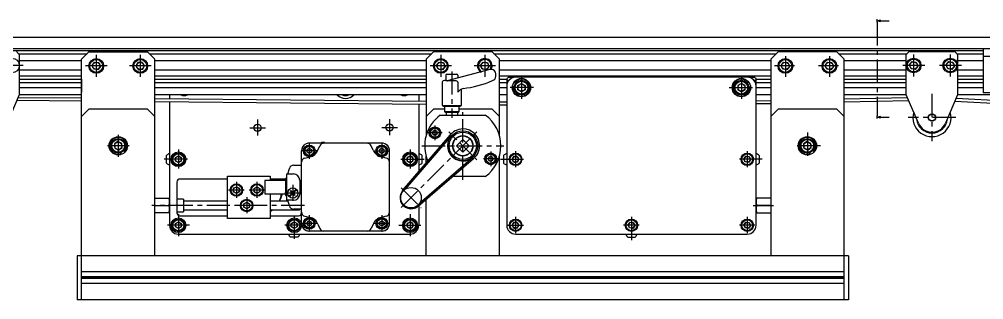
# Model space of a CAD drawing. Extents: x -5 to 1613, y -24 to 999.
# Drawn here: x 543 to 1201, y 19 to 211 of the extents above; entities that cross this region are included whole.
import ezdxf

# ---------------------------------------------------------------- set-up
doc = ezdxf.new("R2010")
doc.units = 0
doc.header["$LTSCALE"] = 0.5
doc.linetypes.add('CENTER', pattern=[50.8, 31.75, -6.35, 6.35, -6.35])
doc.layers.get('0').update_dxf_attribs({"linetype": 'CONTINUOUS'})
doc.layers.add('MSM_CENTER', color=1, linetype='CENTER')
doc.layers.add('MSM_CONTINUOUS', color=7, linetype='CONTINUOUS')

# ---------------------------------------------------------------- blocks, each defined once
blk = doc.blocks.new('_OPEN30')
at = {"color": 0, "linetype": 'BYBLOCK'}
for p, q in [((-1, 0.27), (0, 0)), ((0, 0), (-1, -0.27)), ((0, 0), (-1, 0))]:
    blk.add_line(p, q, dxfattribs=at)
blk = doc.blocks.new('*U84')
at = {"layer": 'MSM_CONTINUOUS'}
blk.add_lwpolyline([(1130.44, 209.59), (1135.94, 209.59)], dxfattribs=at)
at = {"layer": 'MSM_CONTINUOUS', "xscale": 2.5, "yscale": 2.5, "zscale": 2.5, "rotation": 180}
blk.add_blockref('_OPEN30', (1127.94, 209.59), dxfattribs=at)
blk = doc.blocks.new('*U85')
at = {"layer": 'MSM_CONTINUOUS'}
blk.add_lwpolyline([(1130.44, 143.79), (1135.94, 143.79)], dxfattribs=at)
at = {"layer": 'MSM_CONTINUOUS', "xscale": 2.5, "yscale": 2.5, "zscale": 2.5, "rotation": 180}
blk.add_blockref('_OPEN30', (1127.94, 143.79), dxfattribs=at)

msp = doc.modelspace()

# ---------------------------------------------------------------- linework, layer by layer
at = {"color": 7, "linetype": 'CONTINUOUS'}
for radius, start, end in [(13, 163.4273, 16.57269), (10.54, 184.72466, 355.27534)]:
    msp.add_arc((1165.24, 143.57), radius, start, end, dxfattribs=at)
at = {"layer": 'MSM_CENTER'}
for p, q in [((1127.94, 208.59), (1127.94, 144.79)), ((595.24, 186.24), (595.24, 171.36)), ((625.24, 186.24), (625.24, 171.36)), ((830.24, 186.42), (830.24, 171.44)), ((860.24, 186.42), (860.24, 171.44)), ((1065.24, 185.45), (1065.24, 171.36)), ((1095.24, 185.45), (1095.24, 171.36)), ((1152.74, 186.54), (1152.74, 171.66)), ((1177.74, 186.54), (1177.74, 171.66)), ((545.27, 179.07), (530.33, 179.07)), ((602.77, 178.77), (587.83, 178.77)), ((632.77, 178.77), (617.83, 178.77)), ((837.52, 178.77), (822.88, 178.77)), ((867.52, 178.77), (852.88, 178.77)), ((1071.58, 178.77), (1057.83, 178.77)), ((1101.58, 178.77), (1087.83, 178.77)), ((1160.27, 179.07), (1145.33, 179.07)), ((1185.27, 179.07), (1170.33, 179.07)), ((837.74, 175.07), (837.74, 143.27)), ((885.24, 172.22), (885.24, 155.72)), ((1035.24, 172.22), (1035.24, 155.72)), ((893.49, 163.97), (876.99, 163.97)), ((1026.99, 163.97), (1043.49, 163.97)), ((1165.24, 159.77), (1165.24, 127.37)), ((845.24, 101.16), (845.24, 147.27)), ((705.24, 142.22), (705.24, 131.24)), ((795.24, 142.42), (795.24, 131.44)), ((826.21, 138.14), (826.21, 128.14)), ((1181.44, 143.57), (1149.04, 143.57)), ((610.24, 131.74), (610.24, 116.86)), ((699.95, 136.57), (710.6, 136.57)), ((789.95, 136.77), (800.6, 136.77)), ((803.24, 82.12), (854.77, 133.83)), ((831.21, 133.14), (821.21, 133.14)), ((854.74, 114.79), (835.74, 133.73)), ((1080.24, 133.31), (1080.24, 115.22)), ((740.49, 126.47), (740.49, 115.49)), ((789.99, 126.47), (789.99, 115.49)), ((617.77, 124.27), (602.83, 124.27)), ((651.24, 121.72), (651.24, 108.74)), ((745.77, 120.82), (735.13, 120.82)), ((784.7, 120.82), (795.35, 120.82)), ((809.24, 121.72), (809.24, 108.74)), ((817.24, 124.27), (873.24, 124.27)), ((864.27, 120.39), (864.27, 110.39)), ((881.24, 120.72), (881.24, 109.74)), ((1039.24, 120.72), (1039.24, 109.74)), ((1089.11, 124.27), (1071.37, 124.27)), ((657.52, 115.07), (641.04, 115.07)), ((802.95, 115.07), (819.44, 115.07)), ((869.27, 115.39), (859.27, 115.39)), ((871.04, 115.07), (886.6, 115.07)), ((1049.44, 115.07), (1033.88, 115.07)), ((690.84, 99.72), (690.84, 88.74)), ((704.84, 99.72), (704.84, 88.74)), ((696.12, 94.07), (685.48, 94.07)), ((710.12, 94.07), (699.48, 94.07)), ((729.24, 97.72), (729.24, 86.74)), ((803.16, 95.61), (816.73, 82.09)), ((697.84, 89.22), (697.84, 78.24)), ((734.52, 92.07), (723.88, 92.07)), ((737.24, 83.57), (633.24, 83.57)), ((703.12, 83.57), (692.48, 83.57)), ((1043.24, 83.57), (1057.24, 83.57)), ((651.24, 77.54), (651.24, 62.66)), ((730.24, 76.72), (730.24, 59.87)), ((740.49, 76.97), (740.49, 65.99)), ((789.99, 76.97), (789.99, 65.99)), ((809.24, 77.54), (809.24, 62.66)), ((881.24, 75.72), (881.24, 64.74)), ((960.24, 75.72), (960.24, 59.87)), ((1039.24, 75.72), (1039.24, 64.74)), ((658.77, 70.07), (643.83, 70.07)), ((736.52, 70.07), (723.88, 70.07)), ((745.77, 71.32), (735.13, 71.32)), ((795.27, 71.32), (784.63, 71.32)), ((801.71, 70.07), (816.64, 70.07)), ((875.95, 70.07), (886.6, 70.07)), ((965.52, 70.07), (954.88, 70.07)), ((1044.52, 70.07), (1033.88, 70.07))]:
    msp.add_line(p, q, dxfattribs=at)
at = {"layer": 'MSM_CONTINUOUS'}
for p, q in [((1127.94, 208.59), (1127.94, 210.59)), ((337.24, 198.32), (1353.24, 198.32)), ((1355.24, 190.32), (335.24, 190.32)), ((490.24, 189.27), (1200.24, 189.27)), ((542.74, 186.57), (540.74, 188.57)), ((542.24, 187.07), (589.04, 187.07)), ((542.74, 186.57), (542.74, 159.07)), ((590.24, 188.27), (585.24, 183.27)), ((590.24, 188.27), (630.24, 188.27)), ((635.24, 183.27), (630.24, 188.27)), ((631.44, 187.07), (824.04, 187.07)), ((825.24, 188.27), (820.24, 183.27)), ((865.24, 188.27), (825.24, 188.27)), ((870.24, 183.27), (865.24, 188.27)), ((866.44, 187.07), (1059.04, 187.07)), ((1060.24, 188.27), (1055.24, 183.27)), ((1100.24, 188.27), (1060.24, 188.27)), ((1105.24, 183.27), (1100.24, 188.27)), ((1101.44, 187.07), (1148.24, 187.07)), ((1149.74, 188.57), (1147.74, 186.57)), ((1147.74, 159.07), (1147.74, 186.57)), ((1149.74, 188.57), (1180.74, 188.57)), ((1182.74, 186.57), (1180.74, 188.57)), ((1182.24, 187.07), (1200.24, 187.07)), ((1182.74, 186.57), (1182.74, 159.07)), ((1200.24, 190.32), (1200.24, 160.32)), ((1200.24, 185.32), (1230.24, 185.32)), ((585.24, 182.17), (542.74, 182.17)), ((585.24, 19.27), (585.24, 183.27)), ((592.38, 179.14), (594.13, 181.43)), ((593.48, 176.47), (592.38, 179.14)), ((594.13, 181.43), (596.99, 181.06)), ((598.1, 178.39), (596.34, 176.1)), ((596.99, 181.06), (598.1, 178.39)), ((623.48, 181.06), (622.38, 178.39)), ((622.38, 178.39), (624.13, 176.1)), ((626.34, 181.43), (623.48, 181.06)), ((628.1, 179.14), (626.34, 181.43)), ((626.99, 176.47), (628.1, 179.14)), ((635.24, 49.27), (635.24, 183.27)), ((820.24, 182.17), (635.24, 182.17)), ((820.24, 183.27), (820.24, 131.41)), ((827.38, 179.14), (829.13, 181.43)), ((828.48, 176.47), (827.38, 179.14)), ((829.13, 181.43), (831.99, 181.06)), ((833.1, 178.39), (831.34, 176.1)), ((831.99, 181.06), (833.1, 178.39)), ((857.38, 179.14), (859.13, 181.43)), ((858.48, 176.47), (857.38, 179.14)), ((859.13, 181.43), (861.99, 181.06)), ((863.1, 178.39), (861.34, 176.1)), ((861.99, 181.06), (863.1, 178.39)), ((870.24, 131.41), (870.24, 183.27)), ((1055.24, 182.17), (870.24, 182.17)), ((1055.24, 183.27), (1055.24, 49.27)), ((1062.38, 179.14), (1064.13, 181.43)), ((1063.48, 176.47), (1062.38, 179.14)), ((1064.13, 181.43), (1066.99, 181.06)), ((1068.1, 178.39), (1066.34, 176.1)), ((1066.99, 181.06), (1068.1, 178.39)), ((1092.38, 179.14), (1094.13, 181.43)), ((1093.48, 176.47), (1092.38, 179.14)), ((1094.13, 181.43), (1096.99, 181.06)), ((1098.1, 178.39), (1096.34, 176.1)), ((1096.99, 181.06), (1098.1, 178.39)), ((1105.24, 19.27), (1105.24, 183.27)), ((1147.74, 182.17), (1105.24, 182.17)), ((1149.88, 179.44), (1151.63, 181.73)), ((1150.98, 176.77), (1149.88, 179.44)), ((1151.63, 181.73), (1154.49, 181.36)), ((1155.6, 178.69), (1153.84, 176.4)), ((1154.49, 181.36), (1155.6, 178.69)), ((1174.88, 179.44), (1176.63, 181.73)), ((1175.98, 176.77), (1174.88, 179.44)), ((1176.63, 181.73), (1179.49, 181.36)), ((1180.6, 178.69), (1178.84, 176.4)), ((1179.49, 181.36), (1180.6, 178.69)), ((1200.24, 182.17), (1182.74, 182.17)), ((585.24, 175.97), (542.74, 175.97)), ((585.24, 171.67), (542.74, 171.67)), ((596.34, 176.1), (593.48, 176.47)), ((624.13, 176.1), (626.99, 176.47)), ((820.24, 175.97), (635.24, 175.97)), ((820.24, 171.67), (635.24, 171.67)), ((831.34, 176.1), (828.48, 176.47)), ((833.74, 172.57), (833.74, 168.9)), ((834.24, 173.07), (841.24, 173.07)), ((863.67, 176.27), (834.68, 168.5)), ((841.74, 172.57), (841.74, 170.39)), ((861.34, 176.1), (858.48, 176.47)), ((864.74, 176.27), (863.67, 176.27)), ((867.74, 171.67), (867.74, 173.27)), ((1055.24, 175.97), (870.24, 175.97)), ((1055.24, 171.67), (870.24, 171.67)), ((1039.24, 171.07), (881.24, 171.07)), ((1066.34, 176.1), (1063.48, 176.47)), ((1096.34, 176.1), (1093.48, 176.47)), ((1147.74, 175.97), (1105.24, 175.97)), ((1147.74, 171.67), (1105.24, 171.67)), ((1153.84, 176.4), (1150.98, 176.77)), ((1178.84, 176.4), (1175.98, 176.77)), ((1200.24, 175.97), (1182.74, 175.97)), ((1200.24, 171.67), (1182.74, 171.67)), ((585.24, 169.47), (542.74, 169.47)), ((585.24, 167.32), (542.74, 167.32)), ((585.24, 169.75), (585.24, 160.89)), ((820.24, 169.47), (635.24, 169.47)), ((820.24, 167.32), (635.24, 167.32)), ((831.24, 167.66), (831.24, 151.77)), ((833.74, 168.9), (836.17, 168.9)), ((834.68, 168.5), (834.7, 168.5)), ((841.89, 167.66), (841.89, 160.76)), ((875.24, 169.47), (870.24, 169.47)), ((875.24, 167.32), (870.24, 167.32)), ((876.24, 170.97), (875.24, 169.97)), ((875.24, 169.97), (875.24, 70.07)), ((876.48, 168.72), (875.24, 168.72)), ((880.15, 170.97), (876.24, 170.97)), ((880.26, 164.4), (879.53, 164.69)), ((880.6, 167.36), (881.32, 167.07)), ((882.74, 165.41), (885.24, 166.85)), ((882.74, 162.52), (882.74, 165.41)), ((885.24, 166.85), (887.74, 165.41)), ((887.74, 165.41), (887.74, 162.52)), ((1035.24, 166.85), (1032.74, 165.41)), ((1032.74, 165.41), (1032.74, 162.52)), ((1037.74, 165.41), (1035.24, 166.85)), ((1037.74, 162.52), (1037.74, 165.41)), ((1039.88, 167.36), (1039.16, 167.07)), ((1040.22, 164.4), (1040.94, 164.69)), ((1044.24, 170.97), (1040.33, 170.97)), ((1045.24, 168.72), (1044, 168.72)), ((1045.24, 169.97), (1044.24, 170.97)), ((1045.24, 70.07), (1045.24, 169.97)), ((1055.24, 169.47), (1045.24, 169.47)), ((1055.24, 167.32), (1045.24, 167.32)), ((1147.74, 169.47), (1105.24, 169.47)), ((1147.74, 167.32), (1105.24, 167.32)), ((1200.24, 169.47), (1182.74, 169.47)), ((1200.24, 167.32), (1182.74, 167.32)), ((542.74, 159.07), (534.43, 139.64)), ((585.24, 163.82), (542.74, 163.82)), ((585.24, 159.07), (542.74, 159.07)), ((820.24, 163.82), (635.24, 163.82)), ((820.24, 159.07), (635.24, 159.07)), ((645.24, 159.07), (645.24, 156.35)), ((815.24, 159.07), (815.24, 154.73)), ((844.24, 151.77), (844.24, 162.91)), ((875.24, 163.82), (870.24, 163.82)), ((875.24, 159.07), (870.24, 159.07)), ((885.24, 161.08), (882.74, 162.52)), ((887.74, 162.52), (885.24, 161.08)), ((1032.74, 162.52), (1035.24, 161.08)), ((1035.24, 161.08), (1037.74, 162.52)), ((1055.24, 163.82), (1045.24, 163.82)), ((1055.24, 159.07), (1045.24, 159.07)), ((1147.74, 163.82), (1105.24, 163.82)), ((1147.74, 159.07), (1105.24, 159.07)), ((1156.04, 139.64), (1147.74, 159.07)), ((1182.74, 159.07), (1174.43, 139.64)), ((1200.24, 163.82), (1182.74, 163.82)), ((1305.24, 159.07), (1182.74, 159.07)), ((1230.24, 160.32), (1200.24, 160.32)), ((585.24, 154.72), (541.06, 155.14)), ((542, 157.33), (585.24, 156.92)), ((635.24, 156.44), (820.24, 154.68)), ((820.24, 152.48), (635.24, 154.24)), ((645.24, 154.15), (645.24, 70.07)), ((815.24, 152.53), (815.24, 106.68)), ((831.24, 151.77), (832.1, 151.27)), ((831.24, 151.77), (844.24, 151.77)), ((843.37, 151.27), (844.24, 151.77)), ((870.24, 154.2), (875.24, 154.16)), ((875.24, 151.96), (870.24, 152)), ((1045.24, 155.01), (1055.24, 155.22)), ((1055.24, 153.02), (1045.24, 152.81)), ((1105.24, 156.25), (1148.56, 157.15)), ((1149.49, 154.97), (1105.24, 154.05)), ((1315.03, 147.64), (1180.79, 154.51)), ((1181.71, 156.67), (1311.92, 150.01)), ((590.24, 149.27), (585.24, 144.27)), ((630.24, 149.27), (590.24, 149.27)), ((635.24, 144.27), (630.24, 149.27)), ((825.24, 149.27), (820.24, 144.27)), ((832.74, 149.27), (825.24, 149.27)), ((829.91, 145.27), (860.57, 145.27)), ((832.1, 151.27), (843.37, 151.27)), ((832.74, 151.27), (832.74, 147.77)), ((832.74, 147.77), (833.24, 147.27)), ((832.74, 147.77), (842.74, 147.77)), ((833.24, 147.27), (842.24, 147.27)), ((833.86, 147.27), (833.86, 145.27)), ((841.86, 145.27), (841.86, 147.27)), ((842.24, 147.27), (842.74, 147.77)), ((842.74, 147.77), (842.74, 151.27)), ((865.24, 149.27), (842.74, 149.27)), ((870.24, 144.27), (865.24, 149.27)), ((1060.24, 149.27), (1055.24, 144.27)), ((1100.24, 149.27), (1060.24, 149.27)), ((1105.24, 144.27), (1100.24, 149.27)), ((1127.94, 142.79), (1127.94, 144.79)), ((804.18, 93.74), (836.56, 131.63)), ((824.47, 133.14), (825.34, 134.64)), ((825.34, 131.64), (824.47, 133.14)), ((825.34, 134.64), (827.07, 134.64)), ((827.07, 131.64), (825.34, 131.64)), ((827.07, 134.64), (827.94, 133.14)), ((827.94, 133.14), (827.07, 131.64)), ((610.02, 127.14), (607.64, 125.52)), ((607.64, 125.52), (607.85, 122.64)), ((612.62, 125.89), (610.02, 127.14)), ((612.84, 123.02), (612.62, 125.89)), ((789.99, 126.07), (740.24, 126.07)), ((740.24, 126.07), (740.24, 126.06)), ((790.24, 126.07), (790.24, 126.06)), ((837.33, 130.97), (806.02, 94.65)), ((840.99, 124.26), (845.23, 128.51)), ((849.48, 124.27), (845.23, 128.51)), ((1080.02, 127.14), (1077.64, 125.52)), ((1077.64, 125.52), (1077.85, 122.64)), ((1082.62, 125.89), (1080.02, 127.14)), ((1082.84, 123.02), (1082.62, 125.89)), ((607.85, 122.64), (610.46, 121.39)), ((610.46, 121.39), (612.84, 123.02)), ((612.19, 118.86), (611.75, 119.5)), ((614.13, 121.12), (614.56, 120.48)), ((735.25, 121.07), (735.24, 121.07)), ((735.24, 71.37), (735.24, 120.77)), ((738.99, 121.68), (740.49, 122.55)), ((738.99, 119.95), (738.99, 121.68)), ((740.49, 119.08), (738.99, 119.95)), ((740.49, 122.55), (741.99, 121.68)), ((741.99, 119.95), (740.49, 119.08)), ((741.99, 121.68), (741.99, 119.95)), ((746.45, 121.23), (747.81, 124.28)), ((784.03, 121.23), (782.67, 124.28)), ((789.99, 122.55), (788.49, 121.68)), ((788.49, 121.68), (788.49, 119.95)), ((788.49, 119.95), (789.99, 119.08)), ((791.49, 121.68), (789.99, 122.55)), ((789.99, 119.08), (791.49, 119.95)), ((791.49, 119.95), (791.49, 121.68)), ((795.23, 121.07), (795.24, 121.07)), ((795.24, 71.37), (795.24, 120.77)), ((840.99, 124.26), (845.24, 120.02)), ((845.38, 120.16), (845.1, 120.16)), ((849.48, 124.27), (845.24, 120.02)), ((849.35, 124.4), (849.36, 124.15)), ((1077.85, 122.64), (1080.46, 121.39)), ((1080.46, 121.39), (1082.84, 123.02)), ((1082.19, 118.86), (1081.75, 119.5)), ((1084.13, 121.12), (1084.56, 120.48)), ((643.04, 112.54), (643.04, 117.59)), ((649.24, 116.22), (651.24, 117.38)), ((649.24, 113.91), (649.24, 116.22)), ((651.24, 112.76), (649.24, 113.91)), ((651.24, 117.38), (653.24, 116.22)), ((653.24, 113.91), (651.24, 112.76)), ((653.24, 116.22), (653.24, 113.91)), ((737.59, 115.93), (740.88, 116.67)), ((792.89, 115.93), (789.6, 116.67)), ((809.24, 117.38), (807.24, 116.22)), ((807.24, 116.22), (807.24, 113.91)), ((807.24, 113.91), (809.24, 112.76)), ((811.24, 116.22), (809.24, 117.38)), ((809.24, 112.76), (811.24, 113.91)), ((811.24, 113.91), (811.24, 116.22)), ((814.85, 83.1), (852.63, 115.61)), ((851.97, 116.38), (815.75, 84.95)), ((817.44, 112.54), (817.44, 117.59)), ((820.24, 112.54), (820.24, 117.12)), ((862.54, 115.39), (863.4, 116.89)), ((863.4, 113.89), (862.54, 115.39)), ((863.4, 116.89), (865.14, 116.89)), ((865.14, 113.89), (863.4, 113.89)), ((865.14, 116.89), (866, 115.39)), ((866, 115.39), (865.14, 113.89)), ((870.24, 49.27), (870.24, 117.12)), ((873.04, 117.59), (873.04, 112.54)), ((879.83, 116.9), (878.95, 114.77)), ((878.95, 114.77), (880.35, 112.93)), ((882.12, 117.2), (879.83, 116.9)), ((880.35, 112.93), (882.64, 113.23)), ((883.53, 115.37), (882.12, 117.2)), ((882.64, 113.23), (883.53, 115.37)), ((1036.95, 115.37), (1038.35, 117.2)), ((1037.83, 113.23), (1036.95, 115.37)), ((1040.12, 112.93), (1037.83, 113.23)), ((1038.35, 117.2), (1040.64, 116.9)), ((1041.53, 114.77), (1040.12, 112.93)), ((1040.64, 116.9), (1041.53, 114.77)), ((1047.44, 117.59), (1047.44, 112.54)), ((725.84, 105.07), (726.93, 108.89)), ((729.82, 111.07), (735.24, 111.07)), ((650.24, 99.57), (650.24, 78.57)), ((684.84, 101.57), (652.24, 101.57)), ((684.84, 103.57), (713.84, 103.57)), ((684.84, 74.57), (684.84, 103.57)), ((724.24, 100.57), (710.24, 100.57)), ((710.24, 100.57), (710.24, 91.57)), ((713.84, 103.57), (713.84, 100.57)), ((724.24, 101.57), (713.84, 101.57)), ((720.09, 101.57), (720.55, 100.57)), ((723.13, 100.57), (723.49, 101.57)), ((725.24, 101.87), (724.24, 101.87)), ((724.24, 101.87), (724.24, 90.27)), ((725.24, 87.07), (725.24, 105.07)), ((725.24, 105.07), (729.74, 105.07)), ((734.04, 100.77), (734.04, 91.37)), ((860.57, 103.27), (838.29, 103.27)), ((688.84, 95.22), (690.84, 96.38)), ((688.84, 92.91), (688.84, 95.22)), ((690.84, 91.76), (688.84, 92.91)), ((690.84, 96.38), (692.84, 95.22)), ((692.84, 92.91), (690.84, 91.76)), ((692.84, 95.22), (692.84, 92.91)), ((702.84, 95.22), (704.84, 96.38)), ((702.84, 92.91), (702.84, 95.22)), ((704.84, 91.76), (702.84, 92.91)), ((704.84, 96.38), (706.84, 95.22)), ((706.84, 92.91), (704.84, 91.76)), ((706.84, 95.22), (706.84, 92.91)), ((727.58, 93.37), (727.93, 93.73)), ((728.18, 92.77), (727.58, 93.37)), ((727.93, 93.73), (728.53, 93.13)), ((729.94, 93.13), (731.5, 94.69)), ((730.3, 92.77), (731.86, 94.33)), ((635.24, 88.57), (645.24, 88.57)), ((654.84, 87.82), (650.24, 87.82)), ((654.84, 87.82), (654.84, 79.32)), ((684.84, 86.57), (654.84, 86.57)), ((695.84, 84.72), (697.84, 85.88)), ((697.84, 85.88), (699.84, 84.72)), ((710.24, 91.57), (724.24, 91.57)), ((714, 91.57), (713.84, 91.02)), ((713.84, 91.57), (713.84, 74.57)), ((725.98, 86.57), (713.84, 86.57)), ((724.24, 90.27), (725.24, 90.27)), ((729.74, 87.07), (725.24, 87.07)), ((726.93, 83.24), (725.84, 87.07)), ((726.62, 89.8), (728.18, 91.36)), ((726.97, 89.45), (728.53, 91.01)), ((730.55, 90.4), (729.94, 91.01)), ((730.3, 91.36), (730.9, 90.76)), ((730.9, 90.76), (730.55, 90.4)), ((820.24, 49.27), (820.24, 87.74)), ((1055.24, 88.57), (1045.24, 88.57)), ((635.24, 83.57), (644.79, 83.57)), ((650.24, 79.32), (654.84, 79.32)), ((654.84, 80.57), (684.84, 80.57)), ((695.84, 82.41), (695.84, 84.72)), ((697.84, 81.26), (695.84, 82.41)), ((699.84, 82.41), (697.84, 81.26)), ((699.84, 84.72), (699.84, 82.41)), ((713.84, 80.57), (733.84, 80.57)), ((715.17, 80.57), (713.84, 79.64)), ((713.84, 79.41), (715.5, 80.57)), ((735.24, 81.07), (729.82, 81.07)), ((733.84, 80.57), (734.34, 81.07)), ((733.84, 81.07), (733.84, 80.57)), ((815.24, 83.43), (815.24, 70.07)), ((1055.24, 83.57), (1045.68, 83.57)), ((645.24, 78.57), (635.24, 78.57)), ((649.24, 71.22), (651.24, 72.38)), ((651.24, 72.38), (653.24, 71.22)), ((652.24, 76.57), (684.84, 76.57)), ((713.84, 74.57), (684.84, 74.57)), ((713.84, 76.57), (733.24, 76.57)), ((728.24, 71.22), (730.24, 72.38)), ((730.24, 72.38), (732.24, 71.22)), ((737.59, 76.2), (740.88, 75.46)), ((740.49, 73.05), (738.99, 72.18)), ((741.99, 72.18), (740.49, 73.05)), ((788.49, 72.18), (789.99, 73.05)), ((792.89, 76.2), (789.6, 75.46)), ((789.99, 73.05), (791.49, 72.18)), ((809.24, 72.38), (807.24, 71.22)), ((811.24, 71.22), (809.24, 72.38)), ((1045.24, 78.57), (1055.24, 78.57)), ((649.24, 68.91), (649.24, 71.22)), ((651.24, 67.76), (649.24, 68.91)), ((653.24, 68.91), (651.24, 67.76)), ((653.24, 71.22), (653.24, 68.91)), ((728.24, 68.91), (728.24, 71.22)), ((730.24, 67.76), (728.24, 68.91)), ((732.24, 68.91), (730.24, 67.76)), ((732.24, 71.22), (732.24, 68.91)), ((735.24, 71.07), (735.25, 71.07)), ((735.25, 71.07), (735.24, 71.07)), ((738.99, 72.18), (738.99, 70.45)), ((738.99, 70.45), (740.49, 69.58)), ((740.24, 66.07), (740.24, 66.07)), ((740.24, 66.07), (740.24, 66.07)), ((740.49, 69.58), (741.99, 70.45)), ((789.94, 66.07), (740.54, 66.07)), ((741.99, 70.45), (741.99, 72.18)), ((746.45, 70.9), (747.81, 67.85)), ((784.03, 70.9), (782.67, 67.85)), ((788.49, 70.45), (788.49, 72.18)), ((789.99, 69.58), (788.49, 70.45)), ((791.49, 70.45), (789.99, 69.58)), ((790.24, 66.07), (790.24, 66.07)), ((791.49, 72.18), (791.49, 70.45)), ((795.23, 71.07), (795.24, 71.07)), ((807.24, 71.22), (807.24, 68.91)), ((807.24, 68.91), (809.24, 67.76)), ((809.24, 67.76), (811.24, 68.91)), ((811.24, 68.91), (811.24, 71.22)), ((879.83, 71.9), (878.95, 69.77)), ((878.95, 69.77), (880.35, 67.93)), ((882.12, 72.2), (879.83, 71.9)), ((880.35, 67.93), (882.64, 68.23)), ((883.53, 70.37), (882.12, 72.2)), ((882.64, 68.23), (883.53, 70.37)), ((957.95, 70.37), (959.35, 72.2)), ((958.83, 68.23), (957.95, 70.37)), ((961.12, 67.93), (958.83, 68.23)), ((959.35, 72.2), (961.64, 71.9)), ((962.53, 69.77), (961.12, 67.93)), ((961.64, 71.9), (962.53, 69.77)), ((1036.95, 70.37), (1038.35, 72.2)), ((1037.83, 68.23), (1036.95, 70.37)), ((1040.12, 67.93), (1037.83, 68.23)), ((1038.35, 72.2), (1040.64, 71.9)), ((1041.53, 69.77), (1040.12, 67.93)), ((1040.64, 71.9), (1041.53, 69.77)), ((651.24, 64.07), (809.24, 64.07)), ((732.76, 61.87), (727.71, 61.87)), ((881.24, 64.07), (1039.24, 64.07)), ((957.71, 61.87), (962.76, 61.87)), ((1108.24, 49.27), (582.24, 49.27)), ((582.24, 49.27), (582.24, 20.57)), ((585.24, 49.27), (585.24, 49.57)), ((1108.24, 49.27), (1108.24, 19.27)), ((1105.24, 38.27), (585.24, 38.27)), ((1105.24, 34.79), (585.24, 34.79)), ((1105.24, 34.27), (585.24, 34.27)), ((1105.24, 33.75), (585.24, 33.75)), ((1105.24, 30.27), (585.24, 30.27)), ((582.24, 20.57), (582.24, 19.27)), ((1108.24, 19.27), (582.24, 19.27))]:
    msp.add_line(p, q, dxfattribs=at)
for centre, radius in [((537.74, 179.07), 5), ((595.24, 178.77), 5), ((595.24, 178.77), 4.4), ((595.24, 178.8), 2.49), ((625.24, 178.77), 5), ((625.24, 178.77), 4.4), ((625.24, 178.8), 2.49), ((830.24, 178.77), 5), ((830.24, 178.77), 4.4), ((830.2, 178.77), 2.53), ((860.24, 178.77), 2.5), ((1065.24, 178.77), 5), ((1065.24, 178.77), 4.4), ((1065.24, 178.77), 2.5), ((1095.24, 178.77), 5), ((1095.24, 178.77), 4.4), ((1095.24, 178.77), 2.5), ((1152.74, 179.07), 5), ((1152.74, 179.07), 4.4), ((1152.7, 179.07), 2.53), ((1177.74, 179.07), 5), ((1177.74, 179.07), 4.4), ((1177.7, 179.07), 2.53), ((885.24, 163.97), 6.25), ((885.24, 163.97), 5), ((885.24, 163.97), 4.4), ((885.24, 163.97), 2.5), ((1035.24, 163.97), 6.25), ((1035.24, 163.97), 5), ((1035.24, 163.97), 4.4), ((1035.24, 163.97), 2.5), ((1165.24, 143.57), 2.5), ((1165.24, 143.57), 2.3), ((705.24, 136.57), 2.5), ((705.24, 136.57), 2.39), ((795.24, 136.77), 2.5), ((795.24, 136.77), 2.39), ((826.21, 133.14), 4), ((826.21, 133.14), 3.5), ((826.21, 133.14), 3.1), ((826.21, 133.14), 1.5), ((845.24, 124.27), 10.25), ((845.24, 124.27), 9.25), ((610.24, 124.27), 6.25), ((610.24, 124.27), 5), ((610.24, 124.27), 4.4), ((610.24, 124.27), 2.5), ((845.24, 124.27), 6.92), ((845.24, 124.27), 6.75), ((1080.24, 124.27), 6.25), ((1080.24, 124.27), 5), ((1080.24, 124.27), 4.4), ((1080.24, 124.27), 2.5), ((651.24, 115.07), 5), ((651.24, 115.07), 4.25), ((651.24, 115.07), 3.76), ((740.49, 120.82), 4), ((740.49, 120.82), 3.5), ((740.49, 120.82), 3.1), ((740.49, 120.82), 1.5), ((789.99, 120.82), 4), ((789.99, 120.82), 3.5), ((789.99, 120.82), 3.1), ((789.99, 120.82), 1.5), ((809.24, 115.07), 5), ((809.24, 115.07), 4.25), ((809.24, 115.07), 3.76), ((864.27, 115.39), 4), ((864.27, 115.39), 3.5), ((864.27, 115.39), 3.1), ((881.24, 115.07), 4.25), ((881.24, 115.07), 3.76), ((1039.24, 115.07), 4.25), ((1039.24, 115.07), 3.76), ((651.24, 115.07), 2), ((809.24, 115.07), 2), ((864.27, 115.39), 1.5), ((881.24, 115.07), 2), ((1039.24, 115.07), 2), ((690.84, 94.07), 4.25), ((690.84, 94.07), 3.76), ((690.8, 94.07), 2.02), ((704.84, 94.07), 4.25), ((704.84, 94.07), 3.76), ((704.84, 94.07), 2), ((729.24, 92.07), 3.5), ((809.94, 88.85), 7), ((697.84, 83.57), 4.25), ((697.84, 83.57), 3.76), ((697.8, 83.57), 2.02), ((651.24, 70.07), 5), ((651.24, 70.07), 4.25), ((651.24, 70.07), 3.76), ((730.24, 70.07), 5), ((730.24, 70.07), 4.25), ((730.24, 70.07), 3.76), ((740.49, 71.32), 4), ((740.49, 71.32), 3.5), ((740.49, 71.32), 3.1), ((740.49, 71.32), 1.5), ((789.99, 71.32), 4), ((789.99, 71.32), 3.5), ((789.99, 71.32), 3.1), ((789.99, 71.32), 1.5), ((809.24, 70.07), 5), ((809.24, 70.07), 4.25), ((809.24, 70.07), 3.76), ((881.24, 70.07), 4.25), ((881.24, 70.07), 3.76), ((960.24, 70.07), 4.25), ((960.24, 70.07), 3.76), ((1039.24, 70.07), 4.25), ((1039.24, 70.07), 3.76), ((651.24, 70.07), 2), ((730.24, 70.07), 2), ((809.24, 70.07), 2), ((881.24, 70.07), 2), ((960.24, 70.07), 2), ((1039.24, 70.07), 2)]:
    msp.add_circle(centre, radius, dxfattribs=at)
for centre, radius, start, end in [((860.24, 178.77), 5, 330, 236.35062), ((860.24, 178.77), 4.4, 325.37646, 243.6559), ((834.24, 172.57), 0.5, 90, 180), ((841.24, 172.57), 0.5, 0, 90), ((864.74, 173.27), 3, 360, 90), ((864.74, 171.67), 3, 285, 0), ((881.24, 165.07), 6, 90, 180), ((1039.24, 165.07), 6, 0, 90), ((832.1, 167.66), 0.867, 104.33751, 180), ((837.74, 145.62), 23.62, 99.75185, 104.33751), ((837.74, 145.62), 23.08, 82.44901, 97.55099), ((840.66, 166.95), 1.55, 49.332, 85.90878), ((841.24, 167.64), 0.65, 1.60036, 48.43343), ((838.1, 230.91), 67.92, 276.1974, 293.8026), ((885.24, 163.97), 5.75, 172.77234, 143.81732), ((1035.24, 163.97), 5.75, 36.18268, 7.22766), ((655.24, 164.07), 5.5, 245.38002, 294.61998), ((765.24, 164.07), 7.5, 221.81031, 318.18968), ((765.24, 164.07), 5.5, 245.38002, 293.74421), ((805.24, 164.07), 5.5, 245.38002, 294.61998), ((846.99, 157.59), 6, 105, 148.15168), ((845.24, 124.27), 26, 126.12893, 203.51457), ((845.24, 124.27), 26, 306.12893, 53.87107), ((1165.24, 143.57), 10, 203.14245, 336.85755), ((845.5, 123.96), 11.81, 91.2774, 143.26112), ((845.24, 124.27), 11.5, 0, 90), ((610.24, 124.27), 5.75, 318.80415, 289.84912), ((740.54, 120.77), 5.3, 90, 180), ((740.24, 121.07), 5, 90, 180), ((750.55, 123.07), 3, 90, 156.05045), ((749.89, 124.07), 2.5, 53.1301, 126.8699), ((749.89, 124.07), 2.39, 56.9345, 123.0655), ((779.93, 123.07), 3, 23.94955, 90), ((789.94, 120.77), 5.3, 360, 90), ((790.24, 121.07), 5, 360, 90), ((845.24, 124.27), 10.34, 160.79234, 289.4011), ((845, 124.5), 10.04, 139.85638, 161.59987), ((845.24, 124.27), 3.73, 81.62421, 98.56924), ((845.24, 124.27), 4, 86.50634, 93.6871), ((1080.24, 124.27), 5.75, 318.80415, 289.84912), ((645.93, 115.13), 3.8, 100.54763, 139.64085), ((739.14, 124.48), 8, 282.55649, 336.05045), ((791.34, 124.48), 8, 203.94955, 257.44351), ((814.54, 115.13), 3.8, 40.35915, 79.45237), ((845.24, 124.27), 4, 176.50634, 183.6871), ((845.24, 124.27), 3.73, 171.62421, 188.56924), ((845.24, 124.27), 3.73, 261.62421, 278.56924), ((845.24, 124.27), 4, 266.50634, 273.6871), ((845.24, 124.27), 3.73, 351.62421, 8.56924), ((845.24, 124.27), 4, 356.50634, 3.6871), ((845.07, 124.46), 11.67, 306.58931, 359.06217), ((875.93, 115.13), 3.8, 100.54763, 139.64085), ((1044.54, 115.13), 3.8, 40.35915, 79.45237), ((645.93, 115), 3.8, 220.35915, 259.45237), ((738.24, 113.01), 3, 102.55649, 180), ((792.24, 113.01), 3, 360, 77.44351), ((814.54, 115), 3.8, 280.54763, 319.64085), ((845.47, 124.03), 10.04, 288.59357, 310.33706), ((875.93, 115), 3.8, 220.35915, 259.45237), ((1044.54, 115), 3.8, 280.54763, 319.64085), ((729.82, 108.07), 3, 90, 164), ((652.24, 99.57), 2, 90, 180), ((729.74, 100.77), 4.3, 0, 90), ((727.47, 92.07), 1, 315, 45), ((729.24, 93.83), 1, 225, 315), ((731.01, 92.07), 1, 135, 225), ((729.24, 92.07), 3.46, 40.8624, 49.1376), ((809.91, 88.99), 7.44, 140.3482, 171.52439), ((638.02, 86.07), 7.22, 339.74384, 20.25616), ((704.84, 94.07), 17, 333.82103, 351.54348), ((673.69, 107.19), 50.98, 336.14168, 342.1573), ((729.24, 92.07), 3.46, 220.8624, 229.1376), ((729.24, 90.3), 1, 45, 135), ((729.74, 91.37), 4.3, 270, 360), ((809.94, 88.85), 7.5, 170.51671, 279.67673), ((1052.46, 86.07), 7.22, 159.74384, 200.25616), ((638.02, 81.07), 7.22, 339.74384, 20.25616), ((729.82, 84.07), 3, 196, 270), ((738.24, 79.13), 3, 180, 257.44351), ((792.24, 79.13), 3, 282.55649, 0), ((810.08, 88.82), 7.44, 278.66905, 309.84524), ((1052.46, 81.07), 7.22, 159.74384, 200.25616), ((652.24, 78.57), 2, 180, 270), ((733.24, 78.57), 2, 270, 0), ((739.14, 67.66), 8, 23.94955, 77.44351), ((791.34, 67.66), 8, 102.55649, 156.05045), ((651.24, 70.07), 6, 180, 270), ((740.54, 71.37), 5.3, 180, 270), ((740.24, 71.07), 5, 180, 270), ((750.55, 69.07), 3, 203.94955, 270), ((779.93, 69.07), 3, 270, 336.05045), ((789.94, 71.37), 5.3, 270, 0), ((790.24, 71.07), 5, 270, 0), ((809.24, 70.07), 6, 270, 0), ((881.24, 70.07), 6, 180, 270), ((1039.24, 70.07), 6, 270, 0), ((730.17, 64.76), 3.8, 190.54763, 229.64085), ((730.3, 64.76), 3.8, 310.35915, 349.45237), ((960.17, 64.76), 3.8, 190.54763, 229.64085), ((960.3, 64.76), 3.8, 310.35915, 349.45237)]:
    msp.add_arc(centre, radius, start, end, dxfattribs=at)

# ---------------------------------------------------------------- block references
for name in ['*U84', '*U85']:
    msp.add_blockref(name, (0, 0), dxfattribs=at)

doc.saveas('drawing.dxf')
